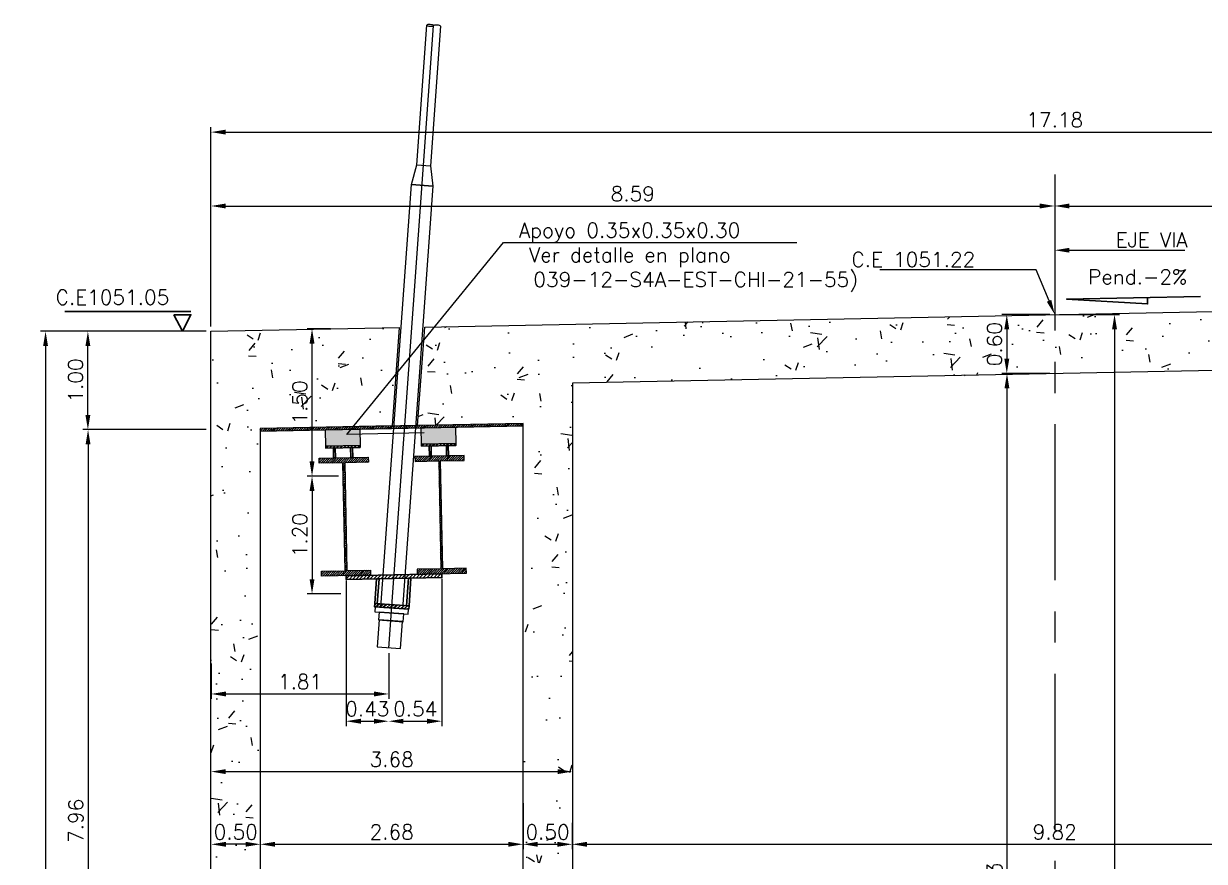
# Model space of a CAD drawing. Header units: metres. Extents: x 1080427 to 1081241, y 976768 to 977288.
# Drawn here: x 1080852.51 to 1080864.53, y 977069.35 to 977077.88 of the extents above; entities that cross this region are included whole.
import ezdxf
from ezdxf import colors
from ezdxf.entities.mleader import LeaderData, LeaderLine
from ezdxf.math import Vec2, Vec3

# ---------------------------------------------------------------- set-up
doc = ezdxf.new("R2010")
doc.units = ezdxf.units.M
doc.header["$LTSCALE"] = 25.4
doc.linetypes.add('CENTER', pattern=[2, 1.25, -0.25, 0.25, -0.25])
doc.linetypes.add('DASHDOT', pattern=[1, 0.5, -0.25, 0, -0.25])
for name, color, linetype, lineweight in [('ANCLAJE', 150, 'Continuous', 25), ('COTA', 1, 'Continuous', 30), ('COTACIM', 20, 'Continuous', 5), ('PLATINA', 54, 'Continuous', 30), ('SOLIDOREFCONT', 254, 'Continuous', 5)]:
    doc.layers.add(name, color=color, linetype=linetype, lineweight=lineweight)
for name, color, linetype in [('CONTRAPESO', 3, 'Continuous'), ('DIMCONTRAPESO', 1, 'Continuous'), ('EJE VIA', 10, 'CENTER'), ('EJECABLES', 203, 'DASHDOT'), ('NEOPRENO', 24, 'Continuous'), ('PERFIL MET', 37, 'Continuous')]:
    doc.layers.add(name, color=color, linetype=linetype)
doc.styles.add('romans', font='romans.shx')
doc.dimstyles.new('Copy 75', dxfattribs={"dimtxt": 0.15, "dimasz": 0.15, "dimexe": 0.05, "dimexo": 0.05, "dimgap": 0.05, "dimtad": 1, "dimzin": 0, "dimdsep": 46, "dimtxsty": 'romans', "dimcen": 0.002, "dimclrd": 1, "dimclre": 1, "dimclrt": 3, "dimadec": 4, "dimazin": 0, "dimtfac": 1, "dimtofl": 0, "dimtmove": 1, "dimatfit": 3, "dimfxl": 1, "dimtolj": 1, "dimtzin": 0, "dimarcsym": 1})

# ---------------------------------------------------------------- blocks, each defined once
blk = doc.blocks.new('*D268')
at = {"layer": 'COTA', "color": 1, "lineweight": -2, "transparency": 16777216}
for p, q in [((1080857.590359404, 977069.9486547477), (1080857.590359404, 977069.4787272816)), ((1080855.065347227, 977069.5287272816), (1080857.440359405, 977069.5287272816))]:
    blk.add_line(p, q, dxfattribs=at)
at = {"layer": 'COTA', "color": 1, "transparency": 16777216}
for points in [[(1080855.065347227, 977069.5537272816), (1080855.065347227, 977069.5037272816), (1080854.915347227, 977069.5287272816)], [(1080857.440359405, 977069.5537272816), (1080857.440359405, 977069.5037272816), (1080857.590359404, 977069.5287272816)]]:
    blk.add_solid(points, dxfattribs=at)
at = {"layer": 'Defpoints', "color": 0, "transparency": 16777216}
for p in [(1080857.590359404, 977069.9986547477), (1080854.915347227, 977069.5287272816), (1080857.590359404, 977069.5287272816)]:
    blk.add_point(p, dxfattribs=at)
at = {"layer": 'COTA', "color": 3, "transparency": 16777216, "insert": (1080856.252853316, 977069.6537272816), "char_height": 0.15, "attachment_point": 5, "style": 'romans'}
blk.add_mtext('\\A1;2.68', dxfattribs=at)
blk = doc.blocks.new('*D269')
at = {"layer": 'COTA', "color": 1, "lineweight": -2, "transparency": 16777216}
blk.add_line((1080854.765347227, 977069.5287272972), (1080854.565347227, 977069.5287272972), dxfattribs=at)
at = {"layer": 'COTA', "color": 1, "transparency": 16777216}
for points in [[(1080854.565347227, 977069.5537272972), (1080854.565347227, 977069.5037272972), (1080854.415347227, 977069.5287272972)], [(1080854.765347227, 977069.5537272972), (1080854.765347227, 977069.5037272972), (1080854.915347227, 977069.5287272972)]]:
    blk.add_solid(points, dxfattribs=at)
at = {"layer": 'Defpoints', "color": 0, "transparency": 16777216}
for p in [(1080854.415347227, 977069.5287272972), (1080854.415347227, 977069.5287272972), (1080854.915347227, 977069.5287272816)]:
    blk.add_point(p, dxfattribs=at)
at = {"layer": 'COTA', "color": 3, "transparency": 16777216, "insert": (1080854.665347227, 977069.6537272972), "char_height": 0.15, "attachment_point": 5, "style": 'romans'}
blk.add_mtext('\\A1;0.50', dxfattribs=at)
blk = doc.blocks.new('*D270')
at = {"layer": 'COTA', "color": 1, "lineweight": -2, "transparency": 16777216}
for p, q in [((1080858.090359404, 977069.7485371545), (1080858.090359404, 977069.4787142776)), ((1080857.740359404, 977069.5287142777), (1080857.940359405, 977069.5287142777)), ((1080857.590359404, 977069.4787272816), (1080857.590359404, 977069.4787142776))]:
    blk.add_line(p, q, dxfattribs=at)
at = {"layer": 'COTA', "color": 1, "transparency": 16777216}
for points in [[(1080857.740359404, 977069.5537142777), (1080857.740359404, 977069.5037142776), (1080857.590359404, 977069.5287142777)], [(1080857.940359405, 977069.5537142777), (1080857.940359405, 977069.5037142776), (1080858.090359404, 977069.5287142777)]]:
    blk.add_solid(points, dxfattribs=at)
at = {"layer": 'Defpoints', "color": 0, "transparency": 16777216}
for p in [(1080858.090359404, 977069.7985371546), (1080857.590359404, 977069.5287272816), (1080858.090359404, 977069.5287142777)]:
    blk.add_point(p, dxfattribs=at)
at = {"layer": 'COTA', "color": 3, "transparency": 16777216, "insert": (1080857.840359404, 977069.6537142777), "char_height": 0.15, "attachment_point": 5, "style": 'romans'}
blk.add_mtext('\\A1;0.50', dxfattribs=at)
blk = doc.blocks.new('*D271')
at = {"layer": 'COTA', "color": 1, "lineweight": -2, "transparency": 16777216}
for p, q in [((1080858.240359404, 977069.5287272813), (1080867.765347225, 977069.5287272813)), ((1080867.915347225, 977069.4787402853), (1080867.915347225, 977069.4787272812))]:
    blk.add_line(p, q, dxfattribs=at)
at = {"layer": 'COTA', "color": 1, "transparency": 16777216}
for points in [[(1080858.240359404, 977069.5537272813), (1080858.240359404, 977069.5037272812), (1080858.090359404, 977069.5287272813)], [(1080867.765347225, 977069.5537272813), (1080867.765347225, 977069.5037272812), (1080867.915347225, 977069.5287272813)]]:
    blk.add_solid(points, dxfattribs=at)
at = {"layer": 'Defpoints', "color": 0, "transparency": 16777216}
for p in [(1080858.090359404, 977069.5287272815), (1080867.915347225, 977069.5287402853), (1080867.915347225, 977069.5287272813)]:
    blk.add_point(p, dxfattribs=at)
at = {"layer": 'COTA', "color": 3, "transparency": 16777216, "insert": (1080863.002853315, 977069.6537272813), "char_height": 0.15, "attachment_point": 5, "style": 'romans'}
blk.add_mtext('\\A1;9.82', dxfattribs=at)
blk = doc.blocks.new('T')
at = {"layer": 'ANCLAJE'}
for p, q in [((1080682.652636061, 977129.3612785203), (1080682.652636061, 977127.9371516358)), ((1080682.792627363, 977127.9371516358), (1080682.792627363, 977129.3612785203))]:
    blk.add_line(p, q, dxfattribs=at)
for points in [[(1080682.612636062, 977127.7317864553), (1080682.832636062, 977127.7317864553), (1080682.792636062, 977127.9371398049), (1080682.652636061, 977127.9371516358)], [(1080682.612636063, 977123.4187468407), (1080682.832636063, 977123.4187468406), (1080682.832636062, 977127.7317864553), (1080682.612636062, 977127.7317864553)], [(1080682.552113015, 977123.4187468406), (1080682.892113019, 977123.4187534283), (1080682.892113019, 977123.3687534283), (1080682.552113015, 977123.3687468406)], [(1080682.597113017, 977123.3687468405), (1080682.847113013, 977123.3687468406), (1080682.847113013, 977123.2887440774), (1080682.597113017, 977123.2887440774)], [(1080682.602472921, 977123.2887440776), (1080682.842472921, 977123.2887440776), (1080682.842472921, 977123.0137440774), (1080682.602472921, 977123.0137440774)]]:
    blk.add_lwpolyline(points, close=True, dxfattribs=at)
at = {"layer": 'ANCLAJE', "extrusion": (0, 0, -1)}
blk.add_ellipse((1080682.687629506, 977129.3612785203), major_axis=(-0.03499130089767277, 0), ratio=0.2498279888206978, start_param=1.331707858069039e-08, end_param=3.141592640272715, dxfattribs=at)
at = {"layer": 'ANCLAJE'}
blk.add_ellipse((1080682.757642618, 977129.3612785203), major_axis=(0.03499130089767277, 0), ratio=0.2498279888206978, dxfattribs=at)
at = {"layer": 'EJECABLES'}
blk.add_line((1080682.722472921, 977123.0096768405), (1080682.722472921, 977129.3612785205), dxfattribs=at)
blk = doc.blocks.new('*D276')
at = {"layer": 'Defpoints', "color": 0, "transparency": 16777216}
for p in [(1080854.415347227, 977071.4200621329), (1080856.224328194, 977071.5245928149), (1080856.224328194, 977071.0586610007)]:
    blk.add_point(p, dxfattribs=at)
at = {"layer": 'DIMCONTRAPESO', "color": 1, "lineweight": -2, "transparency": 16777216}
for p, q in [((1080856.224328194, 977071.4745928148), (1080856.224328194, 977071.0086610006)), ((1080854.415347227, 977071.3700621328), (1080854.415347227, 977071.0086610006)), ((1080854.565347227, 977071.0586610007), (1080856.074328194, 977071.0586610007))]:
    blk.add_line(p, q, dxfattribs=at)
at = {"layer": 'DIMCONTRAPESO', "color": 1, "transparency": 16777216}
for points in [[(1080854.565347227, 977071.0836610007), (1080854.565347227, 977071.0336610007), (1080854.415347227, 977071.0586610007)], [(1080856.074328194, 977071.0836610007), (1080856.074328194, 977071.0336610007), (1080856.224328194, 977071.0586610007)]]:
    blk.add_solid(points, dxfattribs=at)
at = {"layer": 'DIMCONTRAPESO', "color": 3, "transparency": 16777216, "insert": (1080855.319837711, 977071.1836610007), "char_height": 0.15, "attachment_point": 5, "style": 'romans'}
blk.add_mtext('\\A1;1.81', dxfattribs=at)
blk = doc.blocks.new('*D278')
at = {"layer": 'Defpoints', "color": 0, "transparency": 16777216}
for p in [(1080863.003105713, 977074.9193862468), (1080862.515073894, 977074.3192632669), (1080863.002828157, 977074.3192632669)]:
    blk.add_point(p, dxfattribs=at)
at = {"layer": 'DIMCONTRAPESO', "color": 1, "lineweight": -2, "transparency": 16777216}
for p, q in [((1080862.953105713, 977074.9193862468), (1080862.465073894, 977074.9193862468)), ((1080862.515073894, 977074.7693862468), (1080862.515073894, 977074.4692632669)), ((1080862.952828157, 977074.3192632669), (1080862.465073894, 977074.3192632669))]:
    blk.add_line(p, q, dxfattribs=at)
at = {"layer": 'DIMCONTRAPESO', "color": 1, "transparency": 16777216}
for points in [[(1080862.490073894, 977074.7693862468), (1080862.540073894, 977074.7693862468), (1080862.515073894, 977074.9193862468)], [(1080862.490073894, 977074.4692632669), (1080862.540073894, 977074.4692632669), (1080862.515073894, 977074.3192632669)]]:
    blk.add_solid(points, dxfattribs=at)
at = {"layer": 'DIMCONTRAPESO', "color": 3, "transparency": 16777216, "insert": (1080862.390073894, 977074.6193247562), "char_height": 0.15, "attachment_point": 5, "rotation": 90, "style": 'romans'}
blk.add_mtext('\\A1;0.60', dxfattribs=at)
blk = doc.blocks.new('*D279')
at = {"layer": 'COTA', "color": 1, "lineweight": -2, "transparency": 16777216}
for p, q in [((1080862.952828157, 977074.3192632669), (1080862.466739818, 977074.3192632669)), ((1080862.516739818, 977074.1692632668), (1080862.516739818, 977063.9393807539)), ((1080862.952828157, 977063.7893807539), (1080862.466739818, 977063.7893807539))]:
    blk.add_line(p, q, dxfattribs=at)
at = {"layer": 'COTA', "color": 1, "transparency": 16777216}
for points in [[(1080862.491739818, 977074.1692632668), (1080862.541739817, 977074.1692632668), (1080862.516739818, 977074.3192632669)], [(1080862.491739818, 977063.9393807539), (1080862.541739817, 977063.9393807539), (1080862.516739818, 977063.7893807539)]]:
    blk.add_solid(points, dxfattribs=at)
at = {"layer": 'Defpoints', "color": 0, "transparency": 16777216}
for p in [(1080863.002828157, 977074.3192632669), (1080862.516739818, 977063.7893807539), (1080863.002828157, 977063.7893807539)]:
    blk.add_point(p, dxfattribs=at)
at = {"layer": 'COTA', "color": 3, "transparency": 16777216, "insert": (1080862.391739818, 977069.0543220098), "char_height": 0.15, "attachment_point": 5, "rotation": 90, "style": 'romans'}
blk.add_mtext('\\A1;10.53', dxfattribs=at)
blk = doc.blocks.new('*D687')
at = {"layer": 'COTA', "color": 1, "lineweight": -2, "transparency": 16777216}
for p, q in [((1080854.412828156, 977074.7993807534), (1080854.412828156, 977076.8266500158)), ((1080854.562828156, 977076.7766500157), (1080871.442828156, 977076.7766500157)), ((1080871.592828156, 977075.1393807535), (1080871.592828156, 977076.8266500158))]:
    blk.add_line(p, q, dxfattribs=at)
at = {"layer": 'COTA', "color": 1, "transparency": 16777216}
for points in [[(1080854.562828156, 977076.8016500158), (1080854.562828156, 977076.7516500157), (1080854.412828156, 977076.7766500157)], [(1080871.442828156, 977076.8016500158), (1080871.442828156, 977076.7516500157), (1080871.592828156, 977076.7766500157)]]:
    blk.add_solid(points, dxfattribs=at)
at = {"layer": 'Defpoints', "color": 0, "transparency": 16777216}
for p in [(1080871.592828156, 977076.7766500157), (1080871.592828156, 977075.0893807535), (1080854.412828156, 977074.7493807534)]:
    blk.add_point(p, dxfattribs=at)
at = {"layer": 'COTA', "color": 3, "transparency": 16777216, "insert": (1080863.002828156, 977076.9016500157), "char_height": 0.15, "attachment_point": 5, "style": 'romans'}
blk.add_mtext('\\A1;17.18', dxfattribs=at)
blk = doc.blocks.new('*D688')
at = {"layer": 'Defpoints', "color": 0, "transparency": 16777216}
for p in [(1080863.001399932, 977076.0246145149), (1080863.001399932, 977076.0246145149), (1080854.412828156, 977074.7493807534)]:
    blk.add_point(p, dxfattribs=at)
at = {"layer": 'DIMCONTRAPESO', "color": 1, "lineweight": -2, "transparency": 16777216}
for p, q in [((1080854.412828156, 977074.7993807534), (1080854.412828156, 977076.074614515)), ((1080854.562828156, 977076.0246145149), (1080862.851399933, 977076.0246145149))]:
    blk.add_line(p, q, dxfattribs=at)
at = {"layer": 'DIMCONTRAPESO', "color": 1, "transparency": 16777216}
for points in [[(1080854.562828156, 977076.0496145149), (1080854.562828156, 977075.9996145149), (1080854.412828156, 977076.0246145149)], [(1080862.851399933, 977076.0496145149), (1080862.851399933, 977075.9996145149), (1080863.001399932, 977076.0246145149)]]:
    blk.add_solid(points, dxfattribs=at)
at = {"layer": 'DIMCONTRAPESO', "color": 3, "transparency": 16777216, "insert": (1080858.707114044, 977076.1496145149), "char_height": 0.15, "attachment_point": 5, "style": 'romans'}
blk.add_mtext('\\A1;8.59', dxfattribs=at)
blk = doc.blocks.new('*D689')
at = {"layer": 'Defpoints', "color": 0, "transparency": 16777216}
for p in [(1080863.001399932, 977076.0246145149), (1080871.592828156, 977076.0246145149), (1080871.592828156, 977075.0893807535)]:
    blk.add_point(p, dxfattribs=at)
at = {"layer": 'DIMCONTRAPESO', "color": 1, "lineweight": -2, "transparency": 16777216}
for p, q in [((1080863.151399932, 977076.0246145149), (1080871.442828156, 977076.0246145149)), ((1080871.592828156, 977075.1393807535), (1080871.592828156, 977076.074614515))]:
    blk.add_line(p, q, dxfattribs=at)
at = {"layer": 'DIMCONTRAPESO', "color": 1, "transparency": 16777216}
for points in [[(1080863.151399932, 977076.0496145149), (1080863.151399932, 977075.9996145149), (1080863.001399932, 977076.0246145149)], [(1080871.442828156, 977076.0496145149), (1080871.442828156, 977075.9996145149), (1080871.592828156, 977076.0246145149)]]:
    blk.add_solid(points, dxfattribs=at)
at = {"layer": 'DIMCONTRAPESO', "color": 3, "transparency": 16777216, "insert": (1080867.297114044, 977076.1496145149), "char_height": 0.15, "attachment_point": 5, "style": 'romans'}
blk.add_mtext('\\A1;8.59', dxfattribs=at)
blk = doc.blocks.new('*D698')
at = {"layer": 'COTA', "color": 1, "lineweight": -2, "transparency": 16777216}
for p, q in [((1080855.71246592, 977073.2757969801), (1080855.391986178, 977073.2757969801)), ((1080855.441986178, 977073.1257969801), (1080855.441986178, 977072.2260319084)), ((1080855.736209816, 977072.0760319084), (1080855.391986178, 977072.0760319084))]:
    blk.add_line(p, q, dxfattribs=at)
at = {"layer": 'COTA', "color": 1, "transparency": 16777216}
for points in [[(1080855.416986178, 977073.1257969801), (1080855.466986178, 977073.1257969801), (1080855.441986178, 977073.2757969801)], [(1080855.416986178, 977072.2260319084), (1080855.466986178, 977072.2260319084), (1080855.441986178, 977072.0760319084)]]:
    blk.add_solid(points, dxfattribs=at)
at = {"layer": 'Defpoints', "color": 0, "transparency": 16777216}
for p in [(1080855.762465921, 977073.2757969801), (1080855.441986178, 977072.0760319084), (1080855.786209816, 977072.0760319084)]:
    blk.add_point(p, dxfattribs=at)
at = {"layer": 'COTA', "color": 3, "transparency": 16777216, "insert": (1080855.316986178, 977072.6759144437), "char_height": 0.15, "attachment_point": 5, "rotation": 90, "style": 'romans'}
blk.add_mtext('\\A1;1.20', dxfattribs=at)
blk = doc.blocks.new('*D697')
at = {"layer": 'COTA', "color": 1, "lineweight": -2, "transparency": 16777216}
for p, q in [((1080855.630091428, 977074.7744604694), (1080855.391986178, 977074.7744604694)), ((1080855.441986179, 977073.4257969802), (1080855.441986179, 977074.6244604693)), ((1080855.71246592, 977073.2757969801), (1080855.391986178, 977073.2757969801))]:
    blk.add_line(p, q, dxfattribs=at)
at = {"layer": 'COTA', "color": 1, "transparency": 16777216}
for points in [[(1080855.416986179, 977074.6244604693), (1080855.466986178, 977074.6244604693), (1080855.441986179, 977074.7744604694)], [(1080855.416986179, 977073.4257969802), (1080855.466986178, 977073.4257969802), (1080855.441986179, 977073.2757969801)]]:
    blk.add_solid(points, dxfattribs=at)
at = {"layer": 'Defpoints', "color": 0, "transparency": 16777216}
for p in [(1080855.441986179, 977074.7744604694), (1080855.680091428, 977074.7744604694), (1080855.762465921, 977073.2757969801)]:
    blk.add_point(p, dxfattribs=at)
at = {"layer": 'COTA', "color": 3, "transparency": 16777216, "insert": (1080855.316986179, 977074.0251287242), "char_height": 0.15, "attachment_point": 5, "rotation": 90, "style": 'romans'}
blk.add_mtext('\\A1;1.50', dxfattribs=at)
blk = doc.blocks.new('*D917')
at = {"layer": 'COTA', "color": 1, "lineweight": -2, "transparency": 16777216}
blk.add_line((1080854.562840736, 977070.2682602634), (1080857.942828156, 977070.2682602634), dxfattribs=at)
at = {"layer": 'COTA', "color": 1, "transparency": 16777216}
for points in [[(1080854.562840736, 977070.2932602634), (1080854.562840736, 977070.2432602633), (1080854.412840736, 977070.2682602634)], [(1080857.942828156, 977070.2932602634), (1080857.942828156, 977070.2432602633), (1080858.092828156, 977070.2682602634)]]:
    blk.add_solid(points, dxfattribs=at)
at = {"layer": 'Defpoints', "color": 0, "transparency": 16777216}
for p in [(1080854.412840736, 977070.2682602627), (1080858.092828156, 977070.2682602627), (1080858.092828156, 977070.2682602634)]:
    blk.add_point(p, dxfattribs=at)
at = {"layer": 'COTA', "color": 3, "transparency": 16777216, "insert": (1080856.252834446, 977070.3932602634), "char_height": 0.15, "attachment_point": 5, "style": 'romans'}
blk.add_mtext('\\A1;3.68', dxfattribs=at)
blk = doc.blocks.new('*D994')
at = {"layer": 'COTA', "color": 1, "lineweight": -2, "transparency": 16777216}
for p, q in [((1080854.362884606, 977074.7493818828), (1080853.110180895, 977074.7493818828)), ((1080853.160180895, 977073.8989081667), (1080853.160180895, 977074.5993818828)), ((1080854.362848629, 977073.7489081667), (1080853.110180895, 977073.7489081667))]:
    blk.add_line(p, q, dxfattribs=at)
at = {"layer": 'COTA', "color": 1, "transparency": 16777216}
for points in [[(1080853.135180895, 977074.5993818828), (1080853.185180895, 977074.5993818828), (1080853.160180895, 977074.7493818828)], [(1080853.135180895, 977073.8989081667), (1080853.185180895, 977073.8989081667), (1080853.160180895, 977073.7489081667)]]:
    blk.add_solid(points, dxfattribs=at)
at = {"layer": 'Defpoints', "color": 0, "transparency": 16777216}
for p in [(1080853.160180895, 977074.7493818828), (1080854.412884606, 977074.7493818828), (1080854.412848629, 977073.7489081667)]:
    blk.add_point(p, dxfattribs=at)
at = {"layer": 'COTA', "color": 3, "transparency": 16777216, "insert": (1080853.035180895, 977074.2491450241), "char_height": 0.15, "attachment_point": 5, "rotation": 90, "style": 'romans'}
blk.add_mtext('\\A1;1.00', dxfattribs=at)
blk = doc.blocks.new('*D996')
at = {"layer": 'COTA', "color": 1, "lineweight": -2, "transparency": 16777216}
for p, q in [((1080854.362848629, 977073.7489081662), (1080853.111847562, 977073.7489081662)), ((1080853.161847562, 977073.5989081662), (1080853.161847562, 977065.936842972)), ((1080854.362850002, 977065.7868429719), (1080853.111847562, 977065.7868429719))]:
    blk.add_line(p, q, dxfattribs=at)
at = {"layer": 'COTA', "color": 1, "transparency": 16777216}
for points in [[(1080853.136847562, 977073.5989081662), (1080853.186847562, 977073.5989081662), (1080853.161847562, 977073.7489081662)], [(1080853.136847562, 977065.936842972), (1080853.186847562, 977065.936842972), (1080853.161847562, 977065.7868429719)]]:
    blk.add_solid(points, dxfattribs=at)
at = {"layer": 'Defpoints', "color": 0, "transparency": 16777216}
for p in [(1080854.412848629, 977073.7489081662), (1080853.161847562, 977065.7868429719), (1080854.412850002, 977065.7868429719)]:
    blk.add_point(p, dxfattribs=at)
at = {"layer": 'COTA', "color": 3, "transparency": 16777216, "insert": (1080853.036847561, 977069.7678755692), "char_height": 0.15, "attachment_point": 5, "rotation": 90, "style": 'romans'}
blk.add_mtext('\\A1;7.96', dxfattribs=at)
blk = doc.blocks.new('*D997')
at = {"layer": 'COTA', "color": 1, "lineweight": -2, "transparency": 16777216}
for p, q in [((1080854.362828157, 977074.7493807538), (1080852.679251089, 977074.7493807538)), ((1080852.72925109, 977074.5993807538), (1080852.72925109, 977062.9393807539)), ((1080854.362828157, 977062.7893807539), (1080852.679251089, 977062.7893807539))]:
    blk.add_line(p, q, dxfattribs=at)
at = {"layer": 'COTA', "color": 1, "transparency": 16777216}
for points in [[(1080852.70425109, 977074.5993807538), (1080852.754251089, 977074.5993807538), (1080852.72925109, 977074.7493807538)], [(1080852.70425109, 977062.9393807539), (1080852.754251089, 977062.9393807539), (1080852.72925109, 977062.7893807539)]]:
    blk.add_solid(points, dxfattribs=at)
at = {"layer": 'Defpoints', "color": 0, "transparency": 16777216}
for p in [(1080854.412828157, 977074.7493807538), (1080852.72925109, 977062.7893807539), (1080854.412828157, 977062.7893807539)]:
    blk.add_point(p, dxfattribs=at)
at = {"layer": 'COTA', "color": 3, "transparency": 16777216, "insert": (1080852.60425109, 977068.7693807533), "char_height": 0.15, "attachment_point": 5, "rotation": 90, "style": 'romans'}
blk.add_mtext('\\A1;11.96', dxfattribs=at)
blk = doc.blocks.new('*D1002')
at = {"layer": 'COTA', "color": 1, "lineweight": -2, "transparency": 16777216}
for p, q in [((1080863.052826302, 977074.9193807504), (1080863.66189321, 977074.9193807504)), ((1080863.61189321, 977074.7693807504), (1080863.61189321, 977062.9393807539)), ((1080863.052853315, 977062.7893807539), (1080863.66189321, 977062.7893807539))]:
    blk.add_line(p, q, dxfattribs=at)
at = {"layer": 'COTA', "color": 1, "transparency": 16777216}
for points in [[(1080863.58689321, 977074.7693807504), (1080863.63689321, 977074.7693807504), (1080863.61189321, 977074.9193807504)], [(1080863.58689321, 977062.9393807539), (1080863.63689321, 977062.9393807539), (1080863.61189321, 977062.7893807539)]]:
    blk.add_solid(points, dxfattribs=at)
at = {"layer": 'Defpoints', "color": 0, "transparency": 16777216}
for p in [(1080863.002826302, 977074.9193807504), (1080863.002853315, 977062.7893807539), (1080863.61189321, 977062.7893807539)]:
    blk.add_point(p, dxfattribs=at)
at = {"layer": 'COTA', "color": 3, "transparency": 16777216, "insert": (1080863.48689321, 977068.8543807516), "char_height": 0.15, "attachment_point": 5, "rotation": 90, "style": 'romans'}
blk.add_mtext('\\A1;12.13', dxfattribs=at)
blk = doc.blocks.new('*D1210')
at = {"layer": 'Defpoints', "color": 0, "transparency": 16777216}
for p in [(1080855.788899798, 977072.2624868412), (1080856.221737238, 977070.7812282778), (1080856.221737238, 977070.7812282778)]:
    blk.add_point(p, dxfattribs=at)
at = {"layer": 'DIMCONTRAPESO', "color": 1, "lineweight": -2, "transparency": 16777216}
for p, q in [((1080855.788899798, 977072.2124868411), (1080855.788899798, 977070.7312282778)), ((1080855.938899798, 977070.7812282778), (1080856.071737238, 977070.7812282778))]:
    blk.add_line(p, q, dxfattribs=at)
at = {"layer": 'DIMCONTRAPESO', "color": 1, "transparency": 16777216}
for points in [[(1080855.938899798, 977070.8062282779), (1080855.938899798, 977070.7562282778), (1080855.788899798, 977070.7812282778)], [(1080856.071737238, 977070.8062282779), (1080856.071737238, 977070.7562282778), (1080856.221737238, 977070.7812282778)]]:
    blk.add_solid(points, dxfattribs=at)
at = {"layer": 'DIMCONTRAPESO', "color": 3, "transparency": 16777216, "insert": (1080856.004995232, 977070.9062282778), "char_height": 0.15, "attachment_point": 5, "style": 'romans'}
blk.add_mtext('\\A1;0.43', dxfattribs=at)
blk = doc.blocks.new('*D1211')
at = {"layer": 'Defpoints', "color": 0, "transparency": 16777216}
for p in [(1080856.763721093, 977072.2817789973), (1080856.221737238, 977070.7812282778), (1080856.763721093, 977070.7812282778)]:
    blk.add_point(p, dxfattribs=at)
at = {"layer": 'DIMCONTRAPESO', "color": 1, "lineweight": -2, "transparency": 16777216}
for p, q in [((1080856.763721093, 977072.2317789972), (1080856.763721093, 977070.7312282778)), ((1080856.371737238, 977070.7812282778), (1080856.613721093, 977070.7812282778))]:
    blk.add_line(p, q, dxfattribs=at)
at = {"layer": 'DIMCONTRAPESO', "color": 1, "transparency": 16777216}
for points in [[(1080856.371737238, 977070.8062282779), (1080856.371737238, 977070.7562282778), (1080856.221737238, 977070.7812282778)], [(1080856.613721093, 977070.8062282779), (1080856.613721093, 977070.7562282778), (1080856.763721093, 977070.7812282778)]]:
    blk.add_solid(points, dxfattribs=at)
at = {"layer": 'DIMCONTRAPESO', "color": 3, "transparency": 16777216, "insert": (1080856.493103028, 977070.906228278), "char_height": 0.15, "attachment_point": 5, "style": 'romans'}
blk.add_mtext('\\A1;0.54', dxfattribs=at)

msp = doc.modelspace()

# ---------------------------------------------------------------- hatches: boundary and pattern name
at = {"layer": 'NEOPRENO', "transparency": 33554495}
h = msp.add_hatch(color=256, dxfattribs=at)
h.dxf.hatch_style = 1
h.paths.add_polyline_path([(1080855.578109347, 977073.7468476869), (1080855.928040827, 977073.7537729898), (1080855.932226477, 977073.5872971637), (1080855.582294998, 977073.5803718608)])
h = msp.add_hatch(color=256, dxfattribs=at)
h.dxf.hatch_style = 1
h.paths.add_polyline_path([(1080856.552930642, 977073.766139843), (1080856.902862122, 977073.773065146), (1080856.907047773, 977073.6065893198), (1080856.557116293, 977073.5996640169)])
at = {"layer": 'PERFIL MET'}
h = msp.add_hatch(dxfattribs=at)
h.set_pattern_fill('ANSI31', color=256, scale=0.005)
h.set_pattern_definition([(45, (190.7294827047735, -51.8256222109776), (-0.01122532015133644, 0.01122532015133644), [])])
h.paths.add_polyline_path([(1080857.592828156, 977073.8121185853), (1080854.912828156, 977073.7590801686), (1080854.912828156, 977073.7336814702), (1080857.592828156, 977073.7867198869)])
h = msp.add_hatch(dxfattribs=at)
h.set_pattern_fill('ANSI31', color=256, scale=0.005, angle=1.133761493313933)
h.set_pattern_definition([(46.13376149331393, (19732.95417502271, -21243.81271316798), (-0.01144523322215781, 0.01100101183939074), [])])
h.paths.add_polyline_path([(1080855.775684196, 977073.4116503254), (1080855.797417775, 977072.3134653631), (1080856.037845696, 977072.3182235408), (1080856.038850855, 977072.2674334861), (1080855.538948741, 977072.2575401963), (1080855.537943583, 977072.308330251), (1080855.778371504, 977072.3130884287), (1080855.756637925, 977073.411273391), (1080855.516210004, 977073.4065152133), (1080855.515204846, 977073.457305268), (1080856.015106959, 977073.4671985578), (1080856.016112117, 977073.4164085031)])
h = msp.add_hatch(dxfattribs=at)
h.set_pattern_fill('ANSI31', color=256, scale=0.005, angle=1.133761493313933)
h.set_pattern_definition([(46.13376149331393, (19732.95417502269, -21243.81271316795), (-0.01144523322215781, 0.01100101183939074), [])])
h.paths.add_polyline_path([(1080856.731459221, 977073.4305655472), (1080856.7531928, 977072.3323805848), (1080856.512764879, 977072.3276224071), (1080856.513770037, 977072.2768323524), (1080857.01367215, 977072.2867256422), (1080857.012666992, 977072.3375156969), (1080856.772239071, 977072.3327575192), (1080856.750505491, 977073.4309424816), (1080856.990933412, 977073.4357006593), (1080856.989928254, 977073.4864907139), (1080856.490026141, 977073.4765974241), (1080856.491031299, 977073.4258073695)])
at = {"layer": 'PLATINA'}
h = msp.add_hatch(dxfattribs=at)
h.set_pattern_fill('ANSI31', color=256, scale=0.008, angle=1.133761493313933)
h.set_pattern_definition([(46.13376149331393, (19736.41656633803, -21243.17006819918), (-0.01831237315545249, 0.01760161894302519), [])])
h.paths.add_polyline_path([(1080855.581404326, 977073.5803542341), (1080855.931335806, 977073.5872795369), (1080855.931712741, 977073.5682332666), (1080855.581781262, 977073.5613079637)])
h = msp.add_hatch(dxfattribs=at)
h.set_pattern_fill('ANSI31', color=256, scale=0.008, angle=1.133761493313933)
h.set_pattern_definition([(46.13376149331393, (19737.39138763338, -21243.15077604308), (-0.01831237315545249, 0.01760161894302519), [])])
h.paths.add_polyline_path([(1080856.556225622, 977073.5996463902), (1080856.906157101, 977073.606571693), (1080856.906534037, 977073.5875254227), (1080856.556602557, 977073.5806001198)])
h = msp.add_hatch(dxfattribs=at)
h.set_pattern_fill('ANSI31', color=256, scale=0.008, angle=1.133761494870744)
h.set_pattern_definition([(46.13376149487073, (19736.24170554279, -21243.35450090003), (-0.01831237315593075, 0.01760161894252761), [])])
h.paths.add_polyline_path([(1080856.763721093, 977072.2817789973), (1080855.788899798, 977072.2618358677), (1080855.788899798, 977072.2237433266), (1080856.763721093, 977072.2436864562)])
h = msp.add_hatch(dxfattribs=at)
h.set_pattern_fill('ANSI31', color=256, scale=0.008, angle=-4.112579030528294)
h.set_pattern_definition([(40.88742096947171, (-67102.44621529213, 79965.80723990225), (-0.01662620128428385, 0.01920232878727156), [])])
h.paths.add_polyline_path([(1080856.427534265, 977071.9201113313), (1080856.078435493, 977071.9452120805), (1080856.080876524, 977071.9791617108), (1080856.429975296, 977071.9540609616)])
at = {"layer": 'SOLIDOREFCONT', "true_color": 0x5b5b5b, "transparency": 33554546}
h = msp.add_hatch(dxfattribs=at)
h.set_pattern_fill('AR-CONC', color=251, scale=0.005)
h.set_pattern_definition([(49.99999999999999, (0, 0.4300000000512227), (0.91092334498002, -0.07969542769451543), [0.09525, -1.04775]), (355, (0, 0.4300000000512227), (-0.1762171071248467, 0.9552842261951757), [0.0762, -0.83820292085]), (100.4514447, (0.075910035, 0.4233587325512227), (0.7347062354517664, 0.8755887595609755), [0.080950044, -0.8904512229999999]), (46.18420000000002, (0, 0.6840000000512227), (1.35539520446065, -0.2102116396636357), [0.1428749999999999, -1.571625]), (96.63555760999996, (0.1129495, 0.6664825000512228), (1.187020670257515, 1.237130622988608), [0.1214251157, -1.3356780408]), (351.1841511700001, (0, 0.6840000000512227), (1.187020670324885, 1.237130622927663), [0.11429983535, -1.2572986596]), (21, (0.127, 0.6205000000512227), (0.7580719563456624, -0.5113259909354381), [0.09525, -1.04775]), (326.0000000000001, (0.127, 0.6205000000512227), (0.3090101417382354, 0.9209398306115963), [0.0762, -0.8382]), (71.45144499999999, (0.190172663, 0.5778895005512228), (1.067082096393581, 0.4096138444295262), [0.08095004400000001, -0.8904496879999999]), (37.50000000000001, (0, 0.4300000000512227), (0.01544301625295908, 0.4227751943657655), [0, -0.82804, 0, -0.8509000000000001, 0, -0.8413750000000001]), (7.499999999999999, (0, 0.4300000000512227), (0.3340983125515287, 0.5009028740905975), [0, -0.48514, 0, -0.80899, 0, -0.320675]), (327.5, (-0.28321, 0.4300000000512227), (0.677952975834357, -0.02864371996336722), [0, -0.3175, 0, -0.9906, 0, -1.31445]), (317.5, (-0.41021, 0.4300000000512227), (0.7406459069300902, 0.1271324551666652), [0, -0.41275, 0, -0.65786, 0, -0.93345])])
h.paths.add_polyline_path([(1080871.59285375, 977066.190339772), (1080871.592853315, 977066.190339772), (1080871.592828156, 977075.0893807535), (1080869.658292593, 977075.0510954162), (1080869.730134568, 977074.0523213898), (1080871.092828156, 977074.0792897146), (1080871.092798963, 977065.7893912705), (1080868.412853308, 977065.7893912706), (1080868.412828156, 977074.0262512978), (1080869.46983337, 977074.0471699109), (1080869.397991395, 977075.0459439374), (1080856.589464826, 977074.7924573814), (1080856.517446699, 977073.790836298), (1080857.592828156, 977073.8121185853), (1080857.592828211, 977065.7893807534), (1080854.912828156, 977065.7893807534), (1080854.912828156, 977073.7590801686), (1080856.256404035, 977073.7856701452), (1080856.328422162, 977074.7872912284), (1080854.412828156, 977074.7493807534), (1080854.412853315, 977066.190339772), (1080854.412828156, 977066.190339772), (1080854.412828156, 977062.7871397719), (1080871.59285375, 977062.7871397719)])
h.paths.add_polyline_path([(1080858.092828156, 977065.7893807534), (1080858.092828156, 977074.2220921371), (1080867.912828156, 977074.4164343956), (1080867.912769787, 977065.7871397721), (1080867.201492158, 977065.7871397721), (1080867.201492158, 977063.7871397721), (1080858.802828156, 977063.7893807534), (1080858.802828156, 977065.7893807534)], flags=16)

# ---------------------------------------------------------------- linework, layer by layer
at = {"layer": 'CONTRAPESO'}
for points in [[(1080871.09279897, 977065.7893807534), (1080871.092828156, 977074.0792897146), (1080869.730134568, 977074.0523213898), (1080869.658292593, 977075.0510954162), (1080871.592828156, 977075.0893807535), (1080871.592853315, 977065.7871397721), (1080871.59285375, 977065.7865461716), (1080871.59285375, 977062.7893807534), (1080854.412828156, 977062.7893807534), (1080854.412828156, 977065.7871397721), (1080854.412853315, 977065.7871397721), (1080854.412828156, 977074.7493807534), (1080856.328422162, 977074.7872912284), (1080856.256404035, 977073.7856701452), (1080854.912828156, 977073.7590801686), (1080854.912828156, 977065.7893807534), (1080857.592828211, 977065.7893807534), (1080857.592828211, 977065.7893807534), (1080857.592828156, 977073.8121185853), (1080856.517446699, 977073.790836298)], [(1080856.517446699, 977073.790836298), (1080856.589465335, 977074.7924573915), (1080869.397991395, 977075.0459439374), (1080869.46983337, 977074.0471699109), (1080868.412828156, 977074.0262512978), (1080868.412853315, 977065.7893807535), (1080871.09279897, 977065.7893807534), (1080871.09279897, 977065.7893807534)], [(1080867.202828156, 977063.7893807534), (1080867.202828156, 977065.7893807534), (1080867.912828156, 977065.7893807534), (1080867.912828156, 977074.4164343956), (1080858.092828156, 977074.2220921371), (1080858.092828156, 977065.7893807534), (1080858.802828156, 977065.7893807534), (1080858.802828156, 977063.7893807534), (1080867.202828156, 977063.7893807534)]]:
    msp.add_lwpolyline(points, dxfattribs=at)
at = {"layer": 'COTA'}
msp.add_lwpolyline([(1080864.485660111, 977075.1043528488), (1080863.124270615, 977075.0770618302), (1080863.948836823, 977075.028836959), (1080863.947539247, 977075.0935654389)], dxfattribs=at)
at = {"layer": 'COTA', "color": 2}
msp.add_lwpolyline([(1080852.92679049, 977074.9498070033), (1080854.207752299, 977074.9498070033)], dxfattribs=at)
msp.add_lwpolyline([(1080854.036205497, 977074.9185299857), (1080854.208304569, 977074.9185299857), (1080854.122255032, 977074.7511184239), (1080854.122255032, 977074.7511184239)], close=True, dxfattribs=at)
at = {"layer": 'EJE VIA', "ltscale": 0.05}
msp.add_lwpolyline([(1080863.002853315, 977076.3438481322), (1080863.002853315, 977062.3969366286)], dxfattribs=at)
at = {"layer": 'NEOPRENO'}
for points in [[(1080855.578109347, 977073.7468476869), (1080855.928040827, 977073.7537729898), (1080855.932226477, 977073.5872971637), (1080855.582294998, 977073.5803718608)], [(1080856.552930642, 977073.766139843), (1080856.902862122, 977073.773065146), (1080856.907047773, 977073.6065893198), (1080856.557116293, 977073.5996640169)]]:
    msp.add_lwpolyline(points, close=True, dxfattribs=at)
at = {"layer": 'PERFIL MET'}
for points in [[(1080857.592828156, 977073.8121185853), (1080854.912828156, 977073.7590801686), (1080854.912828156, 977073.7336814702), (1080857.592828156, 977073.7867198869)], [(1080855.775684196, 977073.4116503254), (1080855.797417775, 977072.3134653631), (1080856.037845696, 977072.3182235408), (1080856.038850855, 977072.2674334861), (1080855.538948741, 977072.2575401963), (1080855.537943583, 977072.308330251), (1080855.778371504, 977072.3130884287), (1080855.756637925, 977073.411273391), (1080855.516210004, 977073.4065152133), (1080855.515204846, 977073.457305268), (1080856.015106959, 977073.4671985578), (1080856.016112117, 977073.4164085031)], [(1080856.731459221, 977073.4305655472), (1080856.7531928, 977072.3323805848), (1080856.512764879, 977072.3276224071), (1080856.513770037, 977072.2768323524), (1080857.01367215, 977072.2867256422), (1080857.012666992, 977072.3375156969), (1080856.772239071, 977072.3327575192), (1080856.750505491, 977073.4309424816), (1080856.990933412, 977073.4357006593), (1080856.989928254, 977073.4864907139), (1080856.490026141, 977073.4765974241), (1080856.491031299, 977073.4258073695)]]:
    msp.add_lwpolyline(points, close=True, dxfattribs=at)
at = {"layer": 'PLATINA'}
for points in [[(1080855.581404326, 977073.5803542341), (1080855.931335806, 977073.5872795369), (1080855.931712741, 977073.5682332666), (1080855.581781262, 977073.5613079637)], [(1080856.556225622, 977073.5996463902), (1080856.906157101, 977073.606571693), (1080856.906534037, 977073.5875254227), (1080856.556602557, 977073.5806001198)], [(1080856.763721093, 977072.2817789973), (1080855.788899798, 977072.2618358677), (1080855.788899798, 977072.2237433266), (1080856.763721093, 977072.2436864562)], [(1080856.427534265, 977071.9201113313), (1080856.078435493, 977071.9452120805), (1080856.080876524, 977071.9791617108), (1080856.429975296, 977071.9540609616)]]:
    msp.add_lwpolyline(points, close=True, dxfattribs=at)
at = {"layer": 'PLATINA', "color": 252, "transparency": 33554531}
for points in [[(1080856.634562292, 977073.5821429745), (1080856.653608562, 977073.5825199088), (1080856.655639952, 977073.4798749966), (1080856.636593681, 977073.4794980623)], [(1080856.809528031, 977073.5856056297), (1080856.828574302, 977073.585982564), (1080856.830605691, 977073.4833376481), (1080856.811559421, 977073.4829607138)], [(1080855.659740997, 977073.5628508184), (1080855.678787267, 977073.5632277527), (1080855.680818656, 977073.4605828405), (1080855.661772386, 977073.4602059062)], [(1080855.834706736, 977073.5663134736), (1080855.853753006, 977073.5666904079), (1080855.855784396, 977073.464045492), (1080855.836738125, 977073.4636685577)], [(1080856.125018089, 977072.2310313144), (1080856.098840919, 977072.2305132563), (1080856.080876524, 977071.9791617108), (1080856.106211344, 977071.9773400975)], [(1080856.448655508, 977072.2374362458), (1080856.424850978, 977072.2369651434), (1080856.4046407, 977071.9558825588), (1080856.429975296, 977071.9540609616)]]:
    msp.add_lwpolyline(points, close=True, dxfattribs=at)

# ---------------------------------------------------------------- block references
at = {"layer": 'DIMCONTRAPESO', "color": 2, "xscale": -1, "rotation": 355.8874209483137}
msp.add_blockref('T', (2088680.485097571, -75038.15699749868), dxfattribs=at)

# ---------------------------------------------------------------- texts
at = {"layer": 'COTA', "color": 3, "insert": (1080864.352281522, 977075.3777434055), "char_height": 0.15, "attachment_point": 3, "rotation": 359.9979362755683, "style": 'romans'}
msp.add_mtext('Pend.-2%', dxfattribs=at)
at = {"layer": 'COTA', "color": 3, "insert": (1080852.831657639, 977075.1703898429), "char_height": 0.15, "attachment_point": 1, "style": 'romans'}
msp.add_mtext('C.E1051.05', dxfattribs=at)

# ---------------------------------------------------------------- dimensions: what is measured, and where the dimension line sits
at = {"layer": 'COTA', "color": 4}
dim = msp.add_linear_dim(base=(1080871.592828156, 977076.7766500157), p1=(1080854.412828156, 977074.7493807534), p2=(1080871.592828156, 977075.0893807535), dimstyle='Copy 75', dxfattribs=at)
dim.commit()
dim.dimension.update_dxf_attribs({"geometry": '*D687', "text_midpoint": (1080863.002828156, 977076.9016500157)})
at = {"layer": 'COTA', "color": 2}
for base, p1, p2, picture, middle in [((1080863.61189321, 977062.7893807539), (1080863.002826301, 977074.9193807499), (1080863.002853315, 977062.7893807534), '*D1002', (1080863.48689321, 977068.8543807516)), ((1080852.72925109, 977062.7893807539), (1080854.412828156, 977074.7493807534), (1080854.412828156, 977062.7893807534), '*D997', (1080852.60425109, 977068.7693807533)), ((1080853.160180895, 977074.7493818828), (1080854.412848629, 977073.7489081662), (1080854.412884606, 977074.7493818824), '*D994', (1080853.035180895, 977074.2491450241)), ((1080855.441986179, 977074.7744604694), (1080855.76246592, 977073.2757969797), (1080855.680091427, 977074.7744604689), '*D697', (1080855.316986179, 977074.0251287242)), ((1080862.516739818, 977063.7893807539), (1080863.002828156, 977074.3192632664), (1080863.002828156, 977063.7893807534), '*D279', (1080862.391739818, 977069.0543220098)), ((1080853.161847562, 977065.7868429719), (1080854.412848629, 977073.7489081662), (1080854.412850002, 977065.7868429719), '*D996', (1080853.036847561, 977069.7678755692)), ((1080855.441986178, 977072.0760319084), (1080855.76246592, 977073.2757969797), (1080855.786209816, 977072.0760319079), '*D698', (1080855.316986178, 977072.6759144437))]:
    dim = msp.add_linear_dim(base=base, p1=p1, p2=p2, angle=90, dimstyle='Copy 75', dxfattribs=at)
    dim.commit()
    dim.dimension.update_dxf_attribs({"geometry": picture, "text_midpoint": middle})
dim = msp.add_linear_dim(base=(1080858.092828156, 977070.2682602634), p1=(1080854.412840736, 977070.2682602627), p2=(1080858.092828156, 977070.2682602627), dimstyle='Copy 75', dxfattribs=at)
dim.commit()
dim.dimension.update_dxf_attribs({"geometry": '*D917', "text_midpoint": (1080856.252834446, 977070.3932602634)})
at = {"layer": 'COTA'}
for base, p1, p2, picture, middle in [((1080857.590359404, 977069.5287272816), (1080854.915347227, 977069.5287272816), (1080857.590359404, 977069.9986547477), '*D268', (1080856.252853316, 977069.6537272816)), ((1080867.915347225, 977069.5287272813), (1080858.090359404, 977069.5287272815), (1080867.915347225, 977069.5287402853), '*D271', (1080863.002853315, 977069.6537272813))]:
    dim = msp.add_linear_dim(base=base, p1=p1, p2=p2, dimstyle='Copy 75', dxfattribs=at)
    dim.commit()
    dim.dimension.update_dxf_attribs({"geometry": picture, "text_midpoint": middle})
for base, p1, p2, picture, middle in [((1080854.415347227, 977069.5287272972), (1080854.915347227, 977069.5287272816), (1080854.415347227, 977069.5287272972), '*D269', (1080854.665347227, 977069.5287272972)), ((1080858.090359404, 977069.5287142777), (1080857.590359404, 977069.5287272816), (1080858.090359404, 977069.7985371546), '*D270', (1080857.840359404, 977069.5287142777))]:
    dim = msp.add_linear_dim(base=base, p1=p1, p2=p2, dimstyle='Copy 75', dxfattribs=at)
    dim.commit()
    dim.dimension.update_dxf_attribs({"geometry": picture, "text_midpoint": middle, "dimtype": 160})
at = {"layer": 'DIMCONTRAPESO', "color": 2}
for base, p1, p2, picture, middle in [((1080863.001399932, 977076.0246145149), (1080854.412828156, 977074.7493807534), (1080863.001399932, 977076.0246145149), '*D688', (1080858.707114044, 977076.1496145149)), ((1080871.592828156, 977076.0246145149), (1080863.001399932, 977076.0246145149), (1080871.592828156, 977075.0893807535), '*D689', (1080867.297114044, 977076.1496145149)), ((1080856.224328194, 977071.0586610007), (1080854.415347227, 977071.4200621329), (1080856.224328194, 977071.5245928149), '*D276', (1080855.319837711, 977071.1836610007))]:
    dim = msp.add_linear_dim(base=base, p1=p1, p2=p2, dimstyle='Copy 75', dxfattribs=at)
    dim.commit()
    dim.dimension.update_dxf_attribs({"geometry": picture, "text_midpoint": middle})
dim = msp.add_linear_dim(base=(1080862.515073894, 977074.3192632669), p1=(1080863.003105713, 977074.9193862464), p2=(1080863.002828156, 977074.3192632664), angle=90, dimstyle='Copy 75', dxfattribs=at)
dim.commit()
dim.dimension.update_dxf_attribs({"geometry": '*D278', "text_midpoint": (1080862.390073894, 977074.6193247562)})
for base, p1, p2, picture, middle in [((1080856.221737238, 977070.7812282778), (1080855.788899798, 977072.2624868412), (1080856.221737238, 977070.7812282778), '*D1210', (1080856.004995232, 977070.7812282778)), ((1080856.763721093, 977070.7812282778), (1080856.221737238, 977070.7812282778), (1080856.763721093, 977072.2817789973), '*D1211', (1080856.493103028, 977070.781228278))]:
    dim = msp.add_linear_dim(base=base, p1=p1, p2=p2, dimstyle='Copy 75', dxfattribs=at)
    dim.commit()
    dim.dimension.update_dxf_attribs({"geometry": picture, "text_midpoint": middle, "dimtype": 160})

# ---------------------------------------------------------------- leaders
at = {"layer": 'COTA'}
ml = msp.add_multileader_mtext('Standard', dxfattribs=at)
ml.set_content('C.E 1051.22', color=3, style='romans')
ml.set_leader_properties(color=256)
ml.build(insert=Vec2(0, 0))
ml.multileader.update_dxf_attribs({"text_left_attachment_type": 6, "text_right_attachment_type": 6, "dogleg_length": 0.4881237929222352, "arrow_head_size": 0.15})
ctx = ml.context
ctx.base_point, ctx.char_height, ctx.arrow_head_size, ctx.landing_gap_size, ctx.plane_origin = Vec3(1080860.933543872, 977075.3746829596), 0.15, 0.15, 0, Vec3(1080863.003367593, 977075.0954656932)
ctx.left_attachment, ctx.right_attachment = 6, 6
notes = []
notes.append((ctx, [(1, (1, 1, 0), (1080862.814524808, 977075.3746829596), (-1, 0), 0.4881237929222352, [(0, [(1080863.002826301, 977074.9214498432)], 0, [])])]))
ctx.mtext.insert, ctx.mtext.flow_direction = Vec3(1080860.933543872, 977075.5546829597), 5
at = {"layer": 'COTACIM'}
ml = msp.add_multileader_mtext('Standard', dxfattribs=at)
ml.set_content('Apoyo 0.35x0.35x0.30\\P\\pxi-1,l1; Ver detalle en plano  039-12-S4A-EST-CHI-21-55){\\C4; }', color=3, style='romans')
ml.set_leader_properties(color=256)
ml.build(insert=Vec2(0, 0))
ml.multileader.update_dxf_attribs({"text_left_attachment_type": 6, "text_right_attachment_type": 6, "dogleg_length": 0.1560199508385566, "arrow_head_size": 0.15})
ctx = ml.context
ctx.base_point, ctx.char_height, ctx.arrow_head_size, ctx.landing_gap_size, ctx.plane_origin = Vec3(1080857.546065294, 977075.6520929636), 0.15, 0.15, 0, Vec3(1080856.905306538, 977074.216497764)
ctx.left_attachment, ctx.right_attachment = 6, 6
notes.append((ctx, [(0, (1, 1, 0), (1080857.390045343, 977075.6520929636), (1, 0), 0.1560199508385566, [(1, [(1080856.733194953, 977073.7172640872), (1080855.795599439, 977073.6998384946)], 0, [])])]))
ctx.mtext.insert, ctx.mtext.width, ctx.mtext.flow_direction = Vec3(1080857.546065294, 977075.8520929635), 2.803924242267385, 5
ml = msp.add_multileader_mtext('Standard', dxfattribs=at)
ml.set_content('EJE VIA', color=3, style='romans')
ml.set_leader_properties(color=256)
ml.build(insert=Vec2(0, 0))
ml.multileader.update_dxf_attribs({"text_left_attachment_type": 6, "text_right_attachment_type": 6, "dogleg_length": 0.1560199508385566, "arrow_head_size": 0.15})
ctx = ml.context
ctx.base_point, ctx.char_height, ctx.arrow_head_size, ctx.landing_gap_size, ctx.plane_origin = Vec3(1080863.623067407, 977075.5746716454), 0.15, 0.15, 0, Vec3(1080862.671763628, 977075.448553759)
ctx.left_attachment, ctx.right_attachment = 6, 6
notes.append((ctx, [(0, (1, 1, 0), (1080863.467047456, 977075.5746716454), (1, 0), 0.1560199508385566, [(0, [(1080863.002853315, 977075.5744441882)], 0, [])])]))
ctx.mtext.insert, ctx.mtext.width, ctx.mtext.flow_direction = Vec3(1080863.623067407, 977075.7546716455), 3.591094247298315, 5
for ctx, leaders in notes:
    for number, flags, end, landing, length, lines in leaders:
        leader = LeaderData()
        leader.index, (leader.has_last_leader_line, leader.has_dogleg_vector, leader.attachment_direction) = number, flags
        leader.last_leader_point, leader.dogleg_vector, leader.dogleg_length = Vec3(end), Vec3(landing), length
        for number, points, colour, breaks in lines:
            line = LeaderLine()
            line.index, line.vertices, line.color, line.breaks = number, Vec3.list(points), colors.encode_raw_color(colour), breaks
            leader.lines.append(line)
        ctx.leaders.append(leader)

doc.saveas('drawing.dxf')
